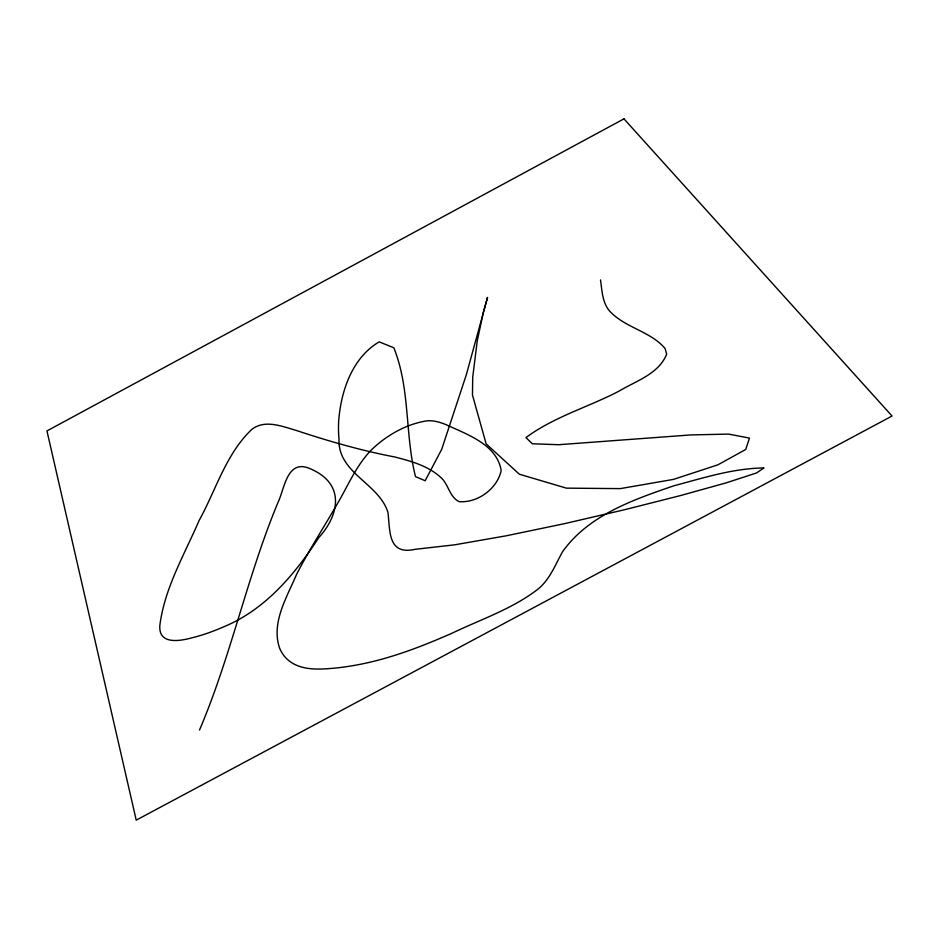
<?xml version="1.0" encoding="UTF-8"?>
<svg xmlns="http://www.w3.org/2000/svg" width="939" height="939" viewBox="0 0 939 939"><rect width="100%" height="100%" fill="white"/><g stroke="black" fill="none" stroke-linecap="round" stroke-linejoin="round"><path stroke-width="1.41" d="M199.502 730.037C231.088 656.056 247.063 576.605 278.038 502.377C284.646 488.538 287.099 458.009 310.656 468.937C344.918 483.667 339.941 514.408 318.626 537.812C294.517 574.832 264.634 610.385 222.543 627.287A155.146 107.269 -38.1 0 1 191.92 637.839C180.018 641.055 158.268 645.07 159.853 625.374C164.607 587.99 184.408 554.667 199.103 520.499C216.005 490.017 225.9 453.924 251.781 429.428C264.998 419.123 282.099 426.435 296.172 430.402C328.45 441.154 361.175 450.544 394.603 456.941C410.707 461.072 427.773 465.685 440.403 477.082C448.56 483.785 449.194 496.825 459.054 501.614C477.411 503.269 497.494 488.644 501.18 470.439C496.801 444.511 467.481 434.628 446.459 424.827C440.274 422.304 433.677 420.203 426.916 420.836C405.977 424.111 386.551 435.332 371.398 449.887C359.015 462.622 351.092 478.702 342.758 494.184C327.828 521.309 310.527 547.085 296.442 574.68C286.923 597.239 270.714 623.144 279.752 648.52A53.699 41.562 -39.1 0 0 285.89 657.934C298.555 671.115 318.626 669.613 335.293 668.075A244.398 177.694 -31.8 0 0 366.797 662.934C396.246 656.396 424.451 645.351 452.011 633.215C480.287 619.67 510.71 609.505 536.052 590.608C549.221 581.077 554.867 565.654 562.391 551.979C588.26 515.335 632.945 499.806 673.686 485.85C703.264 477.986 733.171 468.291 764.029 467.951L756.4 472.998L726.469 482.775L680.364 495.604L624.329 509.783L564.362 523.692L506.086 535.829L454.687 544.82L414.979 549.338C387.467 555.442 390.26 530.629 387.924 512.307C378.851 483.139 337.512 473.256 338.991 438.83A204.831 149.289 -23.7 0 1 338.639 421.564C340.775 391.598 352.031 357.747 379.203 341.855L393.84 347.794C410.343 388.816 404.826 434.205 415.496 476.601L425.167 480.756L441.682 449.37L466.307 374.825L487.552 297.417L483.503 311.666L477.247 340.892L472.728 377.067L472.458 395.014L486.144 443.877L519.361 474.218L566.37 488.139L620.292 488.62L673.474 479.395L717.924 464.805L745.73 449.476L749.463 438.09L728.641 434.1L691.069 434.91L558.705 444.71L532.331 443.771L525.969 437.586C554.092 416.705 588.354 407.174 619.13 391.07C635.961 380.941 658.932 373.875 666.667 354.12L665.082 348.51C650.081 330.728 623.907 327.723 608.73 310.034C602.239 301.396 601.993 290.21 600.502 279.939M623.966 118.854L46.95 430.931L136.225 820.146L892.05 416.024L623.966 118.854"/></g></svg>
